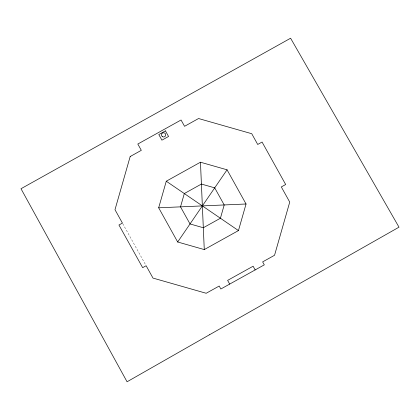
<?xml version="1.0" encoding="UTF-8"?>
<svg xmlns="http://www.w3.org/2000/svg" width="420" height="420" viewBox="0 0 420 420"><rect width="100%" height="100%" fill="white"/><g stroke="black" fill="none" stroke-linecap="round" stroke-linejoin="round"><path stroke-width="0.32" stroke-dasharray="2.1 1.58" d="M122.74 223.65L145.814 265.167"/><path stroke-width="0.63" d="M158.676 207.805L166.273 181.214L200.456 162.215L227.052 169.806L246.052 203.994L238.455 230.585L204.272 249.585L177.676 241.994L158.676 207.805L246.052 203.994M177.676 241.994L227.052 169.806M166.273 181.214L238.455 230.585M255.171 269.923L253.113 266.217L227.624 280.381L229.688 284.088M200.456 162.215L204.272 249.585M130.179 156.529L114.991 209.711L122.42 223.083L118.944 225.015L142.653 267.671L146.129 265.739L152.99 278.087L206.178 293.27L219.203 286.031L220.852 288.997L264.296 264.852L262.647 261.886L274.549 255.271L289.737 202.088L281.316 186.937L285.673 184.517L262.064 142.044L257.712 144.464L251.738 133.712L198.55 118.529L184.559 126.305L181.057 119.999L137.812 144.034L141.314 150.334L130.179 156.529M184.317 193.557L180.521 206.855L190.019 223.944L203.317 227.745L220.411 218.243L224.207 204.944L214.709 187.856L201.411 184.054L184.317 193.557M209.47 334.777L127.061 381.78L21 188.727L290.603 38.22L399 227.167L209.47 334.777M165.438 130.867L158.791 134.563L161.91 140.17L168.551 136.474L165.438 130.867M162.488 136.694A2.121 2.121 0 0 0 165.701 134.909A2.121 2.121 0 0 0 162.55 133.019A2.121 2.121 0 0 0 162.488 136.694"/></g></svg>
